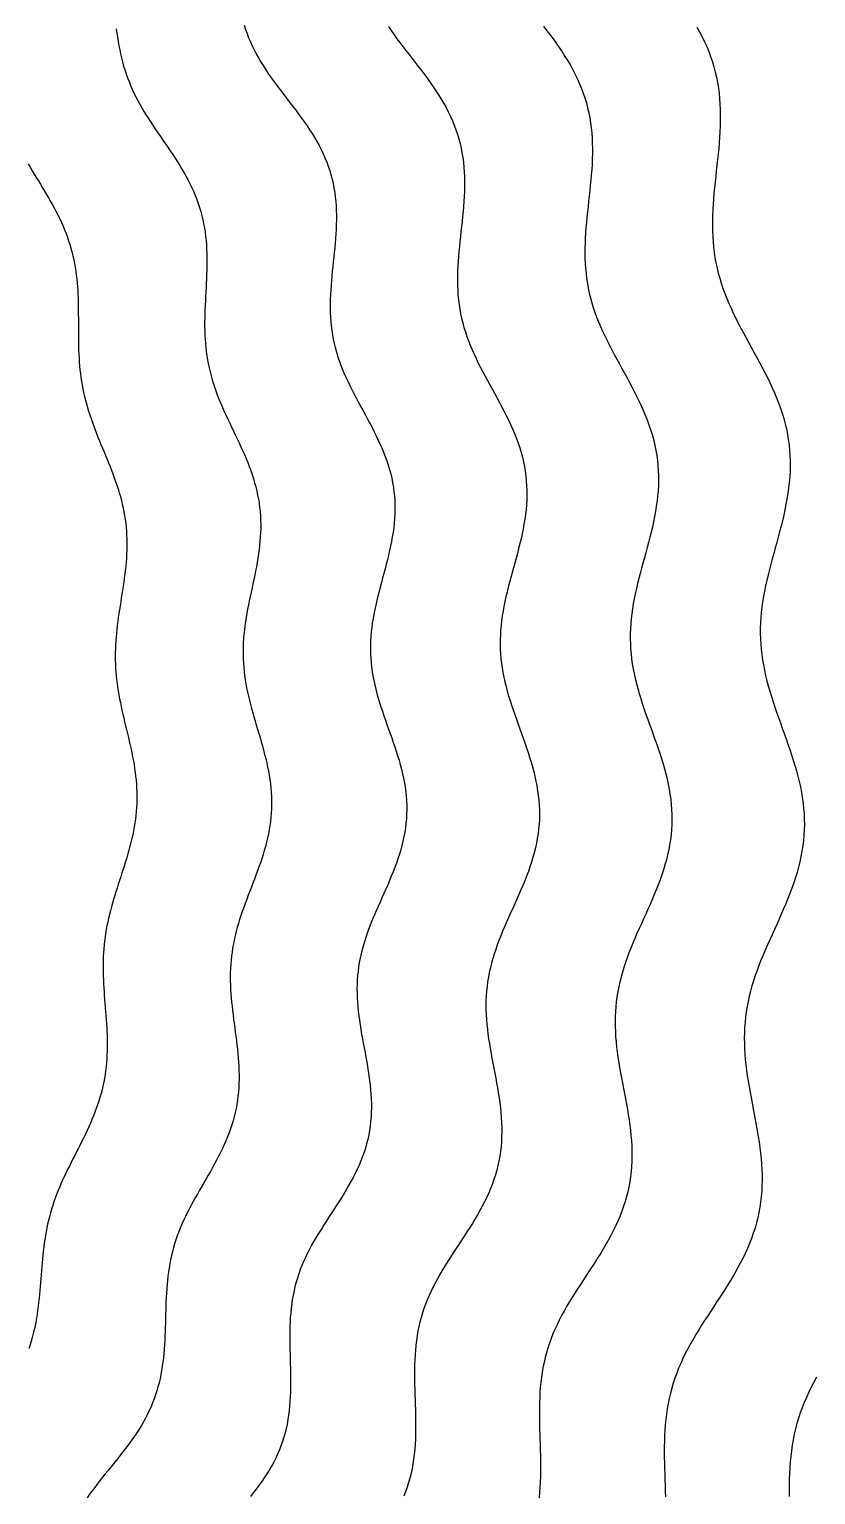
# Model space of a CAD drawing. Header units: millimetres. Extents: x -14.2 to 14.2, y -14.2 to 14.2.
# Drawn here: x 4.091 to 6.007, y -1.855 to 1.716 of the extents above; entities that cross this region are included whole.
import ezdxf

# ---------------------------------------------------------------- set-up
doc = ezdxf.new("R2010")
doc.units = ezdxf.units.MM
doc.layers.add('DOKU', color=8, linetype='Continuous')
doc.layers.add('KESIM', color=1, linetype='Continuous')

msp = doc.modelspace()

# ---------------------------------------------------------------- linework, layer by layer
at = {"layer": 'DOKU'}
for points in [[(4.3029, 1.7167), (4.3043, 1.7064), (4.3058, 1.6961), (4.3074, 1.6859), (4.3092, 1.6758), (4.3111, 1.6657), (4.3132, 1.6557), (4.3155, 1.6458), (4.318, 1.636), (4.3208, 1.6262), (4.3237, 1.6166), (4.3268, 1.607), (4.3302, 1.5975), (4.3338, 1.5881), (4.3376, 1.5788), (4.3417, 1.5695), (4.3459, 1.5603), (4.3504, 1.5513), (4.3551, 1.5422), (4.36, 1.5333), (4.365, 1.5243), (4.3703, 1.5155), (4.3757, 1.5067), (4.3812, 1.4979), (4.3869, 1.4891), (4.3926, 1.4804), (4.3985, 1.4717), (4.4044, 1.463), (4.4104, 1.4543), (4.4164, 1.4456), (4.4224, 1.4369), (4.4284, 1.4282), (4.4344, 1.4194), (4.4402, 1.4107), (4.446, 1.4018), (4.4517, 1.393), (4.4573, 1.384), (4.4628, 1.3751), (4.468, 1.366), (4.4731, 1.3569), (4.478, 1.3477), (4.4827, 1.3385), (4.4872, 1.3292), (4.4914, 1.3198), (4.4954, 1.3103), (4.4991, 1.3007), (4.5026, 1.2911), (4.5057, 1.2814), (4.5086, 1.2716), (4.5113, 1.2617), (4.5136, 1.2517), (4.5157, 1.2417), (4.5176, 1.2316), (4.5191, 1.2215), (4.5204, 1.2112), (4.5215, 1.201), (4.5223, 1.1906), (4.523, 1.1803), (4.5234, 1.1698), (4.5236, 1.1594), (4.5237, 1.1489), (4.5236, 1.1383), (4.5233, 1.1278), (4.523, 1.1172), (4.5226, 1.1067), (4.5221, 1.0961), (4.5215, 1.0855), (4.521, 1.075), (4.5204, 1.0644), (4.5198, 1.0539), (4.5193, 1.0434), (4.5189, 1.0329), (4.5185, 1.0224), (4.5182, 1.012), (4.5181, 1.0016), (4.5181, 0.9913), (4.5183, 0.981), (4.5186, 0.9708), (4.5191, 0.9606), (4.5199, 0.9504), (4.5208, 0.9403), (4.522, 0.9303), (4.5233, 0.9203), (4.5249, 0.9103), (4.5268, 0.9004), (4.5289, 0.8906), (4.5312, 0.8808), (4.5337, 0.871), (4.5365, 0.8613), (4.5395, 0.8516), (4.5427, 0.8419), (4.5462, 0.8323), (4.5498, 0.8227), (4.5536, 0.8132), (4.5575, 0.8036), (4.5616, 0.7941), (4.5658, 0.7846), (4.5702, 0.775), (4.5746, 0.7655), (4.5791, 0.756), (4.5836, 0.7465), (4.5882, 0.737), (4.5928, 0.7274), (4.5973, 0.7179), (4.6018, 0.7083), (4.6062, 0.6987), (4.6106, 0.6891), (4.6148, 0.6794), (4.619, 0.6697), (4.6229, 0.66), (4.6267, 0.6502), (4.6303, 0.6405), (4.6337, 0.6306), (4.6369, 0.6208), (4.6399, 0.6108), (4.6426, 0.6009), (4.645, 0.5909), (4.6472, 0.5809), (4.6491, 0.5708), (4.6507, 0.5607), (4.6521, 0.5506), (4.6531, 0.5404), (4.6539, 0.5302), (4.6544, 0.52), (4.6546, 0.5098), (4.6546, 0.4995), (4.6543, 0.4892), (4.6537, 0.4789), (4.6529, 0.4685), (4.6519, 0.4582), (4.6507, 0.4478), (4.6493, 0.4374), (4.6477, 0.4271), (4.6459, 0.4167), (4.6441, 0.4063), (4.6421, 0.3959), (4.64, 0.3856), (4.6379, 0.3752), (4.6357, 0.3648), (4.6335, 0.3545), (4.6312, 0.3442), (4.629, 0.3338), (4.6269, 0.3235), (4.6248, 0.3133), (4.6228, 0.303), (4.6209, 0.2927), (4.6192, 0.2825), (4.6176, 0.2723), (4.6161, 0.2621), (4.6148, 0.252), (4.6138, 0.2418), (4.6129, 0.2317), (4.6122, 0.2215), (4.6118, 0.2114), (4.6116, 0.2013), (4.6116, 0.1913), (4.6119, 0.1812), (4.6124, 0.1711), (4.6132, 0.1611), (4.6142, 0.1511), (4.6154, 0.141), (4.6169, 0.131), (4.6185, 0.1209), (4.6204, 0.1109), (4.6225, 0.1009), (4.6247, 0.0908), (4.6271, 0.0808), (4.6297, 0.0707), (4.6323, 0.0606), (4.6351, 0.0506), (4.638, 0.0405), (4.641, 0.0304), (4.644, 0.0203), (4.647, 0.0101), (4.65, 0), (4.653, -0.0102), (4.656, -0.0203), (4.6588, -0.0305), (4.6616, -0.0407), (4.6643, -0.0509), (4.6669, -0.0611), (4.6693, -0.0713), (4.6715, -0.0815), (4.6735, -0.0918), (4.6753, -0.102), (4.6769, -0.1123), (4.6783, -0.1225), (4.6794, -0.1328), (4.6803, -0.143), (4.6808, -0.1532), (4.6811, -0.1635), (4.6812, -0.1737), (4.6809, -0.1839), (4.6804, -0.1941), (4.6795, -0.2043), (4.6784, -0.2145), (4.6771, -0.2247), (4.6754, -0.2348), (4.6735, -0.2449), (4.6713, -0.255), (4.6689, -0.2651), (4.6663, -0.2752), (4.6635, -0.2852), (4.6605, -0.2953), (4.6573, -0.3053), (4.6539, -0.3152), (4.6505, -0.3252), (4.6469, -0.3351), (4.6432, -0.345), (4.6395, -0.355), (4.6357, -0.3648), (4.6319, -0.3747), (4.6281, -0.3846), (4.6243, -0.3944), (4.6205, -0.4042), (4.6169, -0.4141), (4.6133, -0.4239), (4.6098, -0.4337), (4.6065, -0.4436), (4.6033, -0.4534), (4.6003, -0.4632), (4.5974, -0.4731), (4.5948, -0.4829), (4.5923, -0.4928), (4.5901, -0.5027), (4.5881, -0.5126), (4.5863, -0.5225), (4.5848, -0.5325), (4.5835, -0.5425), (4.5824, -0.5525), (4.5816, -0.5625), (4.581, -0.5726), (4.5806, -0.5827), (4.5805, -0.5929), (4.5806, -0.603), (4.5809, -0.6133), (4.5813, -0.6235), (4.582, -0.6338), (4.5828, -0.6441), (4.5837, -0.6544), (4.5848, -0.6648), (4.586, -0.6752), (4.5872, -0.6856), (4.5886, -0.696), (4.59, -0.7065), (4.5914, -0.7169), (4.5928, -0.7274), (4.5941, -0.7379), (4.5955, -0.7484), (4.5967, -0.7589), (4.5979, -0.7694), (4.5989, -0.7799), (4.5998, -0.7904), (4.6006, -0.8009), (4.6012, -0.8113), (4.6016, -0.8217), (4.6018, -0.8321), (4.6018, -0.8425), (4.6015, -0.8528), (4.601, -0.8631), (4.6003, -0.8734), (4.5992, -0.8836), (4.5979, -0.8937), (4.5964, -0.9039), (4.5945, -0.9139), (4.5924, -0.9239), (4.59, -0.9338), (4.5873, -0.9437), (4.5843, -0.9535), (4.5811, -0.9633), (4.5776, -0.973), (4.5739, -0.9827), (4.57, -0.9922), (4.5658, -1.0018), (4.5614, -1.0112), (4.5569, -1.0207), (4.5522, -1.0301), (4.5473, -1.0394), (4.5423, -1.0487), (4.5372, -1.0579), (4.532, -1.0672), (4.5268, -1.0764), (4.5215, -1.0855), (4.5162, -1.0947), (4.5109, -1.1038), (4.5056, -1.1129), (4.5004, -1.1221), (4.4953, -1.1312), (4.4902, -1.1404), (4.4852, -1.1495), (4.4804, -1.1587), (4.4757, -1.1679), (4.4712, -1.1772), (4.4668, -1.1864), (4.4627, -1.1958), (4.4587, -1.2051), (4.455, -1.2146), (4.4514, -1.224), (4.4481, -1.2336), (4.445, -1.2432), (4.4422, -1.2528), (4.4396, -1.2626), (4.4372, -1.2723), (4.435, -1.2822), (4.4331, -1.2921), (4.4314, -1.3021), (4.4298, -1.3122), (4.4285, -1.3223), (4.4274, -1.3325), (4.4264, -1.3427), (4.4256, -1.353), (4.4249, -1.3634), (4.4244, -1.3738), (4.4239, -1.3842), (4.4235, -1.3947), (4.4232, -1.4052), (4.4229, -1.4158), (4.4227, -1.4264), (4.4224, -1.4369), (4.4221, -1.4475), (4.4218, -1.4581), (4.4214, -1.4687), (4.4209, -1.4792), (4.4203, -1.4897), (4.4196, -1.5002), (4.4187, -1.5107), (4.4176, -1.5211), (4.4164, -1.5315), (4.415, -1.5418), (4.4133, -1.552), (4.4115, -1.5622), (4.4094, -1.5723), (4.407, -1.5823), (4.4044, -1.5922), (4.4015, -1.602), (4.3984, -1.6118), (4.395, -1.6214), (4.3913, -1.6309), (4.3874, -1.6404), (4.3832, -1.6497), (4.3787, -1.6589), (4.374, -1.6681), (4.3691, -1.6771), (4.3639, -1.6861), (4.3585, -1.6949), (4.3529, -1.7037), (4.3471, -1.7124), (4.3411, -1.721), (4.335, -1.7295), (4.3287, -1.7379), (4.3224, -1.7463), (4.3159, -1.7547), (4.3093, -1.763), (4.3027, -1.7712), (4.296, -1.7795), (4.2894, -1.7877), (4.2827, -1.7959), (4.2761, -1.8041), (4.2695, -1.8123), (4.263, -1.8205), (4.2565, -1.8287), (4.2502, -1.837), (4.244, -1.8453), (4.2379, -1.8537), (4.232, -1.8621)], [(4.6146, 1.7253), (4.6179, 1.7151), (4.6215, 1.705), (4.6253, 1.6949), (4.6295, 1.685), (4.6339, 1.6752), (4.6387, 1.6655), (4.6437, 1.6558), (4.649, 1.6463), (4.6545, 1.6368), (4.6603, 1.6274), (4.6663, 1.6181), (4.6724, 1.6089), (4.6788, 1.5996), (4.6854, 1.5905), (4.6921, 1.5813), (4.6989, 1.5722), (4.7058, 1.5631), (4.7127, 1.554), (4.7197, 1.5449), (4.7268, 1.5358), (4.7337, 1.5267), (4.7407, 1.5175), (4.7476, 1.5083), (4.7543, 1.499), (4.761, 1.4897), (4.7675, 1.4803), (4.7738, 1.4709), (4.7799, 1.4614), (4.7858, 1.4518), (4.7914, 1.4421), (4.7968, 1.4323), (4.8019, 1.4224), (4.8067, 1.4124), (4.8112, 1.4023), (4.8154, 1.3922), (4.8192, 1.3819), (4.8227, 1.3715), (4.8258, 1.361), (4.8286, 1.3504), (4.8311, 1.3398), (4.8332, 1.329), (4.8349, 1.3182), (4.8364, 1.3072), (4.8375, 1.2962), (4.8383, 1.2851), (4.8389, 1.274), (4.8391, 1.2627), (4.8391, 1.2515), (4.8389, 1.2402), (4.8384, 1.2288), (4.8378, 1.2174), (4.837, 1.206), (4.8361, 1.1946), (4.835, 1.1831), (4.8339, 1.1717), (4.8327, 1.1602), (4.8315, 1.1488), (4.8302, 1.1374), (4.8291, 1.126), (4.8279, 1.1146), (4.8269, 1.1033), (4.826, 1.092), (4.8252, 1.0808), (4.8245, 1.0696), (4.8241, 1.0584), (4.8239, 1.0474), (4.8238, 1.0363), (4.8241, 1.0254), (4.8246, 1.0145), (4.8253, 1.0037), (4.8264, 0.9929), (4.8277, 0.9822), (4.8293, 0.9716), (4.8313, 0.961), (4.8335, 0.9505), (4.8361, 0.94), (4.839, 0.9296), (4.8421, 0.9193), (4.8455, 0.909), (4.8493, 0.8988), (4.8532, 0.8885), (4.8575, 0.8784), (4.8619, 0.8682), (4.8666, 0.8581), (4.8715, 0.848), (4.8765, 0.8379), (4.8817, 0.8279), (4.887, 0.8178), (4.8924, 0.8077), (4.8978, 0.7977), (4.9033, 0.7876), (4.9088, 0.7775), (4.9143, 0.7674), (4.9197, 0.7572), (4.9251, 0.747), (4.9303, 0.7368), (4.9354, 0.7266), (4.9404, 0.7163), (4.9451, 0.706), (4.9497, 0.6956), (4.954, 0.6852), (4.958, 0.6748), (4.9618, 0.6643), (4.9653, 0.6537), (4.9685, 0.6431), (4.9713, 0.6324), (4.9739, 0.6217), (4.976, 0.611), (4.9778, 0.6002), (4.9793, 0.5893), (4.9804, 0.5785), (4.9812, 0.5675), (4.9816, 0.5566), (4.9816, 0.5456), (4.9813, 0.5345), (4.9807, 0.5235), (4.9798, 0.5124), (4.9786, 0.5013), (4.9771, 0.4902), (4.9753, 0.4791), (4.9733, 0.4679), (4.9711, 0.4568), (4.9687, 0.4456), (4.9661, 0.4345), (4.9634, 0.4233), (4.9606, 0.4122), (4.9576, 0.4011), (4.9547, 0.3899), (4.9517, 0.3788), (4.9487, 0.3678), (4.9458, 0.3567), (4.9429, 0.3456), (4.9401, 0.3346), (4.9374, 0.3236), (4.9348, 0.3126), (4.9325, 0.3017), (4.9303, 0.2908), (4.9283, 0.2798), (4.9266, 0.269), (4.9251, 0.2581), (4.9239, 0.2473), (4.9229, 0.2365), (4.9223, 0.2257), (4.9219, 0.2149), (4.9219, 0.2041), (4.9221, 0.1934), (4.9227, 0.1827), (4.9236, 0.1719), (4.9248, 0.1612), (4.9263, 0.1505), (4.9281, 0.1398), (4.9302, 0.1291), (4.9325, 0.1184), (4.9351, 0.1077), (4.9379, 0.097), (4.9409, 0.0862), (4.9442, 0.0755), (4.9475, 0.0648), (4.9511, 0.054), (4.9547, 0.0432), (4.9585, 0.0325), (4.9623, 0.0217), (4.9661, 0.0108), (4.97, 0), (4.9738, -0.0109), (4.9776, -0.0217), (4.9813, -0.0326), (4.9849, -0.0435), (4.9883, -0.0544), (4.9916, -0.0653), (4.9947, -0.0763), (4.9976, -0.0872), (5.0002, -0.0982), (5.0026, -0.1092), (5.0046, -0.1201), (5.0064, -0.1311), (5.0079, -0.1421), (5.0091, -0.153), (5.0099, -0.164), (5.0103, -0.175), (5.0104, -0.1859), (5.0102, -0.1969), (5.0096, -0.2078), (5.0086, -0.2187), (5.0073, -0.2296), (5.0056, -0.2404), (5.0036, -0.2513), (5.0013, -0.2621), (4.9986, -0.2729), (4.9957, -0.2837), (4.9925, -0.2944), (4.989, -0.3051), (4.9853, -0.3158), (4.9813, -0.3265), (4.9772, -0.3371), (4.9729, -0.3477), (4.9685, -0.3583), (4.964, -0.3689), (4.9593, -0.3794), (4.9547, -0.3899), (4.95, -0.4004), (4.9453, -0.4109), (4.9407, -0.4214), (4.9361, -0.4319), (4.9316, -0.4423), (4.9272, -0.4527), (4.923, -0.4632), (4.9189, -0.4736), (4.9151, -0.4841), (4.9114, -0.4946), (4.908, -0.505), (4.9048, -0.5155), (4.9019, -0.526), (4.8993, -0.5366), (4.897, -0.5471), (4.8949, -0.5577), (4.8932, -0.5683), (4.8918, -0.579), (4.8907, -0.5897), (4.8899, -0.6004), (4.8894, -0.6112), (4.8892, -0.622), (4.8893, -0.6328), (4.8897, -0.6437), (4.8903, -0.6547), (4.8912, -0.6657), (4.8923, -0.6767), (4.8936, -0.6877), (4.8951, -0.6989), (4.8968, -0.71), (4.8986, -0.7212), (4.9005, -0.7324), (4.9025, -0.7436), (4.9046, -0.7549), (4.9067, -0.7662), (4.9088, -0.7775), (4.9109, -0.7888), (4.9129, -0.8001), (4.9149, -0.8114), (4.9167, -0.8228), (4.9184, -0.8341), (4.9199, -0.8454), (4.9213, -0.8567), (4.9224, -0.8679), (4.9233, -0.8792), (4.9239, -0.8904), (4.9242, -0.9015), (4.9243, -0.9127), (4.924, -0.9237), (4.9235, -0.9347), (4.9225, -0.9457), (4.9213, -0.9566), (4.9197, -0.9674), (4.9177, -0.9782), (4.9154, -0.9889), (4.9127, -0.9995), (4.9097, -1.0101), (4.9064, -1.0205), (4.9027, -1.0309), (4.8987, -1.0413), (4.8944, -1.0515), (4.8898, -1.0617), (4.885, -1.0718), (4.8798, -1.0818), (4.8745, -1.0918), (4.8689, -1.1017), (4.8632, -1.1116), (4.8573, -1.1214), (4.8513, -1.1312), (4.8451, -1.1409), (4.8389, -1.1506), (4.8327, -1.1602), (4.8264, -1.1699), (4.8201, -1.1795), (4.8139, -1.1891), (4.8077, -1.1987), (4.8017, -1.2083), (4.7957, -1.218), (4.7899, -1.2276), (4.7843, -1.2373), (4.7788, -1.247), (4.7736, -1.2568), (4.7686, -1.2666), (4.7638, -1.2765), (4.7593, -1.2864), (4.755, -1.2964), (4.7511, -1.3064), (4.7474, -1.3166), (4.7441, -1.3268), (4.741, -1.3371), (4.7382, -1.3475), (4.7358, -1.358), (4.7336, -1.3685), (4.7317, -1.3792), (4.7301, -1.3899), (4.7287, -1.4007), (4.7277, -1.4116), (4.7268, -1.4226), (4.7262, -1.4337), (4.7258, -1.4448), (4.7255, -1.456), (4.7254, -1.4673), (4.7255, -1.4786), (4.7256, -1.49), (4.7258, -1.5014), (4.7261, -1.5128), (4.7264, -1.5243), (4.7268, -1.5358), (4.727, -1.5473), (4.7273, -1.5588), (4.7274, -1.5703), (4.7275, -1.5818), (4.7274, -1.5932), (4.7271, -1.6046), (4.7267, -1.616), (4.726, -1.6273), (4.7251, -1.6385), (4.724, -1.6497), (4.7226, -1.6608), (4.7209, -1.6718), (4.7189, -1.6826), (4.7166, -1.6934), (4.714, -1.7041), (4.711, -1.7147), (4.7078, -1.7251), (4.7041, -1.7355), (4.7002, -1.7457), (4.6959, -1.7557), (4.6913, -1.7657), (4.6863, -1.7755), (4.6811, -1.7852), (4.6755, -1.7948), (4.6697, -1.8042), (4.6635, -1.8135), (4.6571, -1.8228), (4.6505, -1.8319), (4.6437, -1.8409), (4.6366, -1.8498), (4.6294, -1.8587)], [(4.9662, 1.7221), (4.9729, 1.7123), (4.9797, 1.7025), (4.9867, 1.6928), (4.9939, 1.6831), (5.0012, 1.6734), (5.0086, 1.6637), (5.0161, 1.654), (5.0236, 1.6444), (5.0311, 1.6347), (5.0386, 1.625), (5.046, 1.6153), (5.0534, 1.6055), (5.0607, 1.5956), (5.0678, 1.5857), (5.0748, 1.5758), (5.0816, 1.5657), (5.0881, 1.5556), (5.0944, 1.5454), (5.1005, 1.5351), (5.1062, 1.5247), (5.1117, 1.5142), (5.1168, 1.5035), (5.1216, 1.4928), (5.1261, 1.482), (5.1301, 1.471), (5.1339, 1.46), (5.1372, 1.4488), (5.1402, 1.4376), (5.1428, 1.4262), (5.145, 1.4148), (5.1469, 1.4032), (5.1484, 1.3916), (5.1496, 1.3798), (5.1504, 1.368), (5.1509, 1.3561), (5.1512, 1.3442), (5.1511, 1.3322), (5.1508, 1.3201), (5.1503, 1.308), (5.1496, 1.2959), (5.1487, 1.2837), (5.1476, 1.2715), (5.1464, 1.2593), (5.1452, 1.2471), (5.1438, 1.2349), (5.1425, 1.2227), (5.1411, 1.2106), (5.1398, 1.1984), (5.1386, 1.1863), (5.1374, 1.1743), (5.1363, 1.1622), (5.1354, 1.1503), (5.1347, 1.1383), (5.1342, 1.1265), (5.1339, 1.1147), (5.1339, 1.1029), (5.1341, 1.0913), (5.1346, 1.0797), (5.1353, 1.0682), (5.1364, 1.0567), (5.1379, 1.0453), (5.1396, 1.034), (5.1417, 1.0227), (5.1441, 1.0116), (5.1468, 1.0004), (5.1498, 0.9894), (5.1532, 0.9784), (5.1569, 0.9674), (5.1609, 0.9565), (5.1651, 0.9457), (5.1697, 0.9348), (5.1745, 0.924), (5.1795, 0.9133), (5.1847, 0.9025), (5.1901, 0.8918), (5.1957, 0.8811), (5.2014, 0.8704), (5.2072, 0.8597), (5.2131, 0.849), (5.219, 0.8383), (5.2249, 0.8275), (5.2308, 0.8168), (5.2366, 0.806), (5.2424, 0.7952), (5.248, 0.7843), (5.2535, 0.7734), (5.2588, 0.7625), (5.2639, 0.7515), (5.2688, 0.7405), (5.2735, 0.7294), (5.2778, 0.7183), (5.2819, 0.7071), (5.2856, 0.6959), (5.289, 0.6846), (5.2921, 0.6732), (5.2948, 0.6618), (5.2971, 0.6504), (5.2991, 0.6389), (5.3006, 0.6274), (5.3018, 0.6158), (5.3026, 0.6042), (5.303, 0.5925), (5.303, 0.5808), (5.3027, 0.569), (5.302, 0.5573), (5.301, 0.5455), (5.2997, 0.5336), (5.298, 0.5218), (5.2961, 0.51), (5.2939, 0.4981), (5.2915, 0.4862), (5.2889, 0.4743), (5.2861, 0.4625), (5.2831, 0.4506), (5.2801, 0.4387), (5.2769, 0.4269), (5.2737, 0.415), (5.2704, 0.4032), (5.2672, 0.3914), (5.264, 0.3796), (5.2609, 0.3679), (5.2578, 0.3561), (5.2549, 0.3444), (5.2522, 0.3327), (5.2496, 0.3211), (5.2472, 0.3094), (5.2451, 0.2978), (5.2432, 0.2863), (5.2416, 0.2747), (5.2402, 0.2632), (5.2392, 0.2517), (5.2385, 0.2402), (5.2381, 0.2287), (5.2381, 0.2173), (5.2383, 0.2058), (5.239, 0.1944), (5.2399, 0.183), (5.2412, 0.1716), (5.2428, 0.1602), (5.2447, 0.1488), (5.247, 0.1374), (5.2495, 0.126), (5.2523, 0.1146), (5.2553, 0.1032), (5.2586, 0.0918), (5.2621, 0.0804), (5.2657, 0.0689), (5.2696, 0.0575), (5.2735, 0.046), (5.2776, 0.0345), (5.2817, 0.023), (5.2858, 0.0115), (5.29, 0), (5.2941, -0.0116), (5.2982, -0.0231), (5.3022, -0.0347), (5.3061, -0.0463), (5.3098, -0.0579), (5.3133, -0.0696), (5.3167, -0.0812), (5.3198, -0.0929), (5.3226, -0.1045), (5.3252, -0.1162), (5.3275, -0.1279), (5.3294, -0.1396), (5.331, -0.1512), (5.3323, -0.1629), (5.3331, -0.1746), (5.3336, -0.1863), (5.3338, -0.1979), (5.3335, -0.2096), (5.3328, -0.2212), (5.3318, -0.2328), (5.3304, -0.2444), (5.3286, -0.256), (5.3264, -0.2675), (5.3239, -0.279), (5.3211, -0.2905), (5.3179, -0.302), (5.3144, -0.3134), (5.3107, -0.3248), (5.3067, -0.3362), (5.3024, -0.3475), (5.298, -0.3589), (5.2934, -0.3701), (5.2886, -0.3814), (5.2837, -0.3926), (5.2787, -0.4039), (5.2737, -0.415), (5.2686, -0.4262), (5.2636, -0.4374), (5.2586, -0.4485), (5.2536, -0.4596), (5.2488, -0.4708), (5.2441, -0.4819), (5.2396, -0.493), (5.2352, -0.5041), (5.231, -0.5152), (5.2271, -0.5263), (5.2234, -0.5375), (5.22, -0.5486), (5.2169, -0.5598), (5.2141, -0.571), (5.2116, -0.5823), (5.2094, -0.5935), (5.2076, -0.6048), (5.2061, -0.6162), (5.2049, -0.6276), (5.204, -0.639), (5.2035, -0.6504), (5.2033, -0.6619), (5.2034, -0.6735), (5.2039, -0.6851), (5.2046, -0.6967), (5.2055, -0.7084), (5.2068, -0.7202), (5.2082, -0.732), (5.2099, -0.7438), (5.2117, -0.7557), (5.2137, -0.7676), (5.2158, -0.7795), (5.218, -0.7915), (5.2203, -0.8035), (5.2226, -0.8155), (5.2249, -0.8275), (5.2272, -0.8396), (5.2294, -0.8517), (5.2315, -0.8637), (5.2335, -0.8758), (5.2354, -0.8878), (5.2371, -0.8999), (5.2385, -0.9119), (5.2398, -0.9239), (5.2408, -0.9359), (5.2415, -0.9478), (5.2419, -0.9597), (5.242, -0.9715), (5.2417, -0.9833), (5.2411, -0.9951), (5.2402, -1.0067), (5.2388, -1.0183), (5.2371, -1.0299), (5.235, -1.0413), (5.2326, -1.0527), (5.2297, -1.064), (5.2265, -1.0752), (5.223, -1.0864), (5.219, -1.0974), (5.2147, -1.1084), (5.2101, -1.1193), (5.2052, -1.1302), (5.2, -1.1409), (5.1945, -1.1516), (5.1887, -1.1622), (5.1828, -1.1727), (5.1766, -1.1832), (5.1703, -1.1937), (5.1638, -1.204), (5.1572, -1.2144), (5.1506, -1.2247), (5.1438, -1.2349), (5.1371, -1.2452), (5.1304, -1.2554), (5.1237, -1.2656), (5.1171, -1.2758), (5.1105, -1.2861), (5.1042, -1.2963), (5.0979, -1.3066), (5.0919, -1.3168), (5.086, -1.3272), (5.0804, -1.3376), (5.075, -1.348), (5.0699, -1.3585), (5.0651, -1.369), (5.0606, -1.3797), (5.0563, -1.3904), (5.0524, -1.4012), (5.0488, -1.412), (5.0456, -1.423), (5.0426, -1.4341), (5.04, -1.4452), (5.0377, -1.4564), (5.0357, -1.4678), (5.034, -1.4792), (5.0326, -1.4907), (5.0315, -1.5023), (5.0306, -1.514), (5.03, -1.5258), (5.0296, -1.5377), (5.0294, -1.5496), (5.0293, -1.5616), (5.0294, -1.5737), (5.0296, -1.5858), (5.0299, -1.598), (5.0303, -1.6102), (5.0307, -1.6224), (5.0311, -1.6347), (5.0315, -1.647), (5.0318, -1.6592), (5.032, -1.6715), (5.0321, -1.6837), (5.032, -1.6959), (5.0318, -1.7081), (5.0314, -1.7202), (5.0307, -1.7322), (5.0298, -1.7442), (5.0287, -1.7561), (5.0272, -1.7679), (5.0254, -1.7796), (5.0234, -1.7912), (5.0209, -1.8027), (5.0182, -1.8141), (5.015, -1.8253), (5.0115, -1.8364), (5.0077, -1.8474), (5.0035, -1.8583)], [(5.3434, 1.7233), (5.3513, 1.713), (5.3591, 1.7026), (5.3668, 1.6922), (5.3744, 1.6817), (5.3818, 1.6711), (5.389, 1.6604), (5.3959, 1.6497), (5.4026, 1.6389), (5.409, 1.6279), (5.4151, 1.6169), (5.4209, 1.6057), (5.4263, 1.5945), (5.4314, 1.5831), (5.4361, 1.5716), (5.4405, 1.56), (5.4444, 1.5483), (5.448, 1.5365), (5.4511, 1.5245), (5.4539, 1.5125), (5.4562, 1.5003), (5.4582, 1.4881), (5.4598, 1.4757), (5.4611, 1.4633), (5.462, 1.4508), (5.4625, 1.4382), (5.4628, 1.4255), (5.4627, 1.4128), (5.4624, 1.4), (5.4619, 1.3871), (5.4611, 1.3743), (5.4601, 1.3614), (5.459, 1.3484), (5.4577, 1.3355), (5.4564, 1.3226), (5.455, 1.3096), (5.4536, 1.2967), (5.4521, 1.2838), (5.4507, 1.2709), (5.4494, 1.2581), (5.4482, 1.2453), (5.447, 1.2325), (5.4461, 1.2198), (5.4453, 1.2072), (5.4448, 1.1946), (5.4445, 1.1821), (5.4444, 1.1697), (5.4446, 1.1573), (5.4452, 1.145), (5.446, 1.1328), (5.4472, 1.1206), (5.4487, 1.1085), (5.4505, 1.0965), (5.4527, 1.0846), (5.4552, 1.0727), (5.4581, 1.061), (5.4614, 1.0492), (5.4649, 1.0376), (5.4688, 1.0259), (5.4731, 1.0144), (5.4776, 1.0029), (5.4824, 0.9914), (5.4875, 0.9799), (5.4928, 0.9685), (5.4984, 0.9571), (5.5041, 0.9458), (5.51, 0.9344), (5.516, 0.9231), (5.5222, 0.9117), (5.5284, 0.9004), (5.5347, 0.889), (5.5409, 0.8776), (5.5472, 0.8662), (5.5534, 0.8547), (5.5595, 0.8433), (5.5655, 0.8318), (5.5713, 0.8202), (5.5769, 0.8086), (5.5824, 0.797), (5.5875, 0.7853), (5.5925, 0.7735), (5.5971, 0.7617), (5.6014, 0.7499), (5.6054, 0.738), (5.609, 0.726), (5.6122, 0.714), (5.6151, 0.7019), (5.6175, 0.6897), (5.6196, 0.6776), (5.6213, 0.6653), (5.6225, 0.653), (5.6233, 0.6407), (5.6238, 0.6283), (5.6238, 0.6159), (5.6235, 0.6035), (5.6228, 0.591), (5.6217, 0.5785), (5.6203, 0.5659), (5.6185, 0.5534), (5.6165, 0.5408), (5.6142, 0.5282), (5.6116, 0.5156), (5.6088, 0.503), (5.6059, 0.4904), (5.6027, 0.4779), (5.5995, 0.4653), (5.5961, 0.4527), (5.5927, 0.4402), (5.5893, 0.4276), (5.5858, 0.4151), (5.5824, 0.4026), (5.5791, 0.3901), (5.5759, 0.3777), (5.5728, 0.3653), (5.5699, 0.3529), (5.5671, 0.3405), (5.5646, 0.3282), (5.5624, 0.3159), (5.5604, 0.3036), (5.5586, 0.2913), (5.5572, 0.2791), (5.5561, 0.2669), (5.5554, 0.2547), (5.555, 0.2425), (5.5549, 0.2304), (5.5552, 0.2183), (5.5559, 0.2062), (5.5569, 0.1941), (5.5583, 0.182), (5.56, 0.1699), (5.562, 0.1578), (5.5644, 0.1457), (5.567, 0.1336), (5.57, 0.1215), (5.5732, 0.1094), (5.5767, 0.0973), (5.5804, 0.0852), (5.5843, 0.0731), (5.5883, 0.061), (5.5925, 0.0488), (5.5968, 0.0366), (5.6012, 0.0244), (5.6056, 0.0122), (5.61, 0), (5.6144, -0.0122), (5.6187, -0.0245), (5.6229, -0.0368), (5.6271, -0.0491), (5.631, -0.0614), (5.6348, -0.0738), (5.6383, -0.0861), (5.6416, -0.0985), (5.6446, -0.1108), (5.6473, -0.1232), (5.6497, -0.1356), (5.6518, -0.148), (5.6535, -0.1604), (5.6548, -0.1728), (5.6557, -0.1851), (5.6563, -0.1975), (5.6564, -0.2099), (5.6561, -0.2222), (5.6554, -0.2346), (5.6543, -0.2469), (5.6528, -0.2592), (5.6509, -0.2714), (5.6486, -0.2837), (5.646, -0.2959), (5.643, -0.3081), (5.6396, -0.3202), (5.6359, -0.3324), (5.6319, -0.3445), (5.6277, -0.3565), (5.6232, -0.3686), (5.6185, -0.3806), (5.6136, -0.3925), (5.6085, -0.4045), (5.6033, -0.4164), (5.598, -0.4283), (5.5927, -0.4402), (5.5873, -0.452), (5.582, -0.4638), (5.5767, -0.4756), (5.5714, -0.4874), (5.5663, -0.4992), (5.5613, -0.511), (5.5565, -0.5228), (5.5519, -0.5346), (5.5475, -0.5464), (5.5433, -0.5582), (5.5394, -0.57), (5.5358, -0.5818), (5.5325, -0.5937), (5.5295, -0.6056), (5.5268, -0.6175), (5.5245, -0.6294), (5.5226, -0.6414), (5.521, -0.6535), (5.5197, -0.6655), (5.5188, -0.6776), (5.5183, -0.6898), (5.5181, -0.702), (5.5182, -0.7142), (5.5187, -0.7265), (5.5194, -0.7389), (5.5204, -0.7513), (5.5217, -0.7637), (5.5233, -0.7762), (5.525, -0.7888), (5.527, -0.8014), (5.5291, -0.814), (5.5313, -0.8267), (5.5336, -0.8394), (5.536, -0.8521), (5.5385, -0.8648), (5.5409, -0.8776), (5.5433, -0.8904), (5.5457, -0.9032), (5.548, -0.916), (5.5501, -0.9288), (5.5521, -0.9416), (5.5538, -0.9543), (5.5554, -0.9671), (5.5567, -0.9798), (5.5578, -0.9925), (5.5585, -1.0051), (5.559, -1.0178), (5.5591, -1.0303), (5.5588, -1.0428), (5.5582, -1.0552), (5.5571, -1.0676), (5.5557, -1.0799), (5.5539, -1.0922), (5.5517, -1.1043), (5.5491, -1.1164), (5.5461, -1.1284), (5.5427, -1.1403), (5.5389, -1.1521), (5.5347, -1.1638), (5.5302, -1.1755), (5.5253, -1.187), (5.5201, -1.1985), (5.5145, -1.2099), (5.5087, -1.2213), (5.5026, -1.2325), (5.4963, -1.2437), (5.4898, -1.2548), (5.483, -1.2659), (5.4762, -1.2769), (5.4692, -1.2878), (5.4621, -1.2987), (5.455, -1.3096), (5.4478, -1.3205), (5.4407, -1.3313), (5.4336, -1.3422), (5.4266, -1.353), (5.4197, -1.3638), (5.4129, -1.3747), (5.4063, -1.3856), (5.3999, -1.3965), (5.3937, -1.4075), (5.3877, -1.4185), (5.382, -1.4295), (5.3766, -1.4407), (5.3715, -1.4519), (5.3667, -1.4631), (5.3622, -1.4745), (5.3581, -1.4859), (5.3542, -1.4975), (5.3508, -1.5091), (5.3477, -1.5208), (5.3449, -1.5326), (5.3424, -1.5445), (5.3403, -1.5566), (5.3385, -1.5687), (5.3371, -1.5809), (5.3359, -1.5932), (5.3349, -1.6056), (5.3343, -1.6181), (5.3338, -1.6307), (5.3336, -1.6434), (5.3336, -1.6561), (5.3337, -1.6689), (5.3339, -1.6818), (5.3342, -1.6947), (5.3346, -1.7076), (5.335, -1.7206), (5.3354, -1.7336), (5.3358, -1.7466), (5.3361, -1.7596), (5.3364, -1.7726), (5.3365, -1.7856), (5.3364, -1.7985), (5.3362, -1.8114), (5.3357, -1.8242), (5.335, -1.837), (5.3341, -1.8497), (5.3329, -1.8623)], [(5.7175, 1.7208), (5.724, 1.7091), (5.7301, 1.6973), (5.7359, 1.6854), (5.7412, 1.6734), (5.7462, 1.6613), (5.7508, 1.649), (5.755, 1.6366), (5.7587, 1.6241), (5.7621, 1.6115), (5.765, 1.5988), (5.7675, 1.5859), (5.7696, 1.573), (5.7713, 1.5599), (5.7726, 1.5468), (5.7735, 1.5335), (5.7741, 1.5202), (5.7744, 1.5068), (5.7743, 1.4933), (5.774, 1.4798), (5.7734, 1.4663), (5.7726, 1.4527), (5.7716, 1.439), (5.7704, 1.4254), (5.7691, 1.4117), (5.7676, 1.398), (5.7662, 1.3843), (5.7646, 1.3707), (5.7631, 1.357), (5.7616, 1.3434), (5.7602, 1.3299), (5.7589, 1.3163), (5.7578, 1.3028), (5.7567, 1.2894), (5.7559, 1.2761), (5.7554, 1.2628), (5.755, 1.2495), (5.755, 1.2364), (5.7552, 1.2233), (5.7558, 1.2103), (5.7566, 1.1974), (5.7579, 1.1845), (5.7594, 1.1718), (5.7614, 1.1591), (5.7637, 1.1465), (5.7664, 1.1339), (5.7695, 1.1215), (5.7729, 1.1091), (5.7767, 1.0967), (5.7808, 1.0845), (5.7853, 1.0722), (5.79, 1.0601), (5.7951, 1.0479), (5.8005, 1.0358), (5.8061, 1.0238), (5.812, 1.0117), (5.818, 0.9997), (5.8243, 0.9877), (5.8307, 0.9757), (5.8372, 0.9637), (5.8437, 0.9517), (5.8504, 0.9397), (5.857, 0.9277), (5.8636, 0.9156), (5.8701, 0.9035), (5.8766, 0.8914), (5.8829, 0.8792), (5.8891, 0.867), (5.895, 0.8547), (5.9008, 0.8424), (5.9063, 0.8301), (5.9115, 0.8177), (5.9163, 0.8052), (5.9209, 0.7926), (5.9251, 0.7801), (5.9289, 0.7674), (5.9323, 0.7547), (5.9354, 0.7419), (5.938, 0.7291), (5.9401, 0.7162), (5.9419, 0.7033), (5.9432, 0.6903), (5.9441, 0.6772), (5.9446, 0.6642), (5.9446, 0.651), (5.9442, 0.6379), (5.9435, 0.6247), (5.9423, 0.6115), (5.9408, 0.5982), (5.939, 0.5849), (5.9368, 0.5717), (5.9344, 0.5584), (5.9317, 0.545), (5.9288, 0.5317), (5.9256, 0.5184), (5.9223, 0.5051), (5.9189, 0.4918), (5.9153, 0.4785), (5.9117, 0.4653), (5.9081, 0.452), (5.9045, 0.4388), (5.9009, 0.4256), (5.8973, 0.4124), (5.8939, 0.3992), (5.8907, 0.3861), (5.8876, 0.373), (5.8847, 0.3599), (5.882, 0.3469), (5.8796, 0.3339), (5.8775, 0.3209), (5.8757, 0.3079), (5.8742, 0.295), (5.8731, 0.2821), (5.8723, 0.2692), (5.8718, 0.2564), (5.8718, 0.2435), (5.8721, 0.2307), (5.8728, 0.2179), (5.8739, 0.2051), (5.8753, 0.1923), (5.8771, 0.1796), (5.8793, 0.1668), (5.8818, 0.154), (5.8846, 0.1412), (5.8877, 0.1285), (5.8911, 0.1157), (5.8948, 0.1029), (5.8987, 0.0901), (5.9028, 0.0773), (5.9071, 0.0644), (5.9115, 0.0516), (5.9161, 0.0387), (5.9207, 0.0258), (5.9253, 0.0129), (5.93, 0), (5.9346, -0.0129), (5.9392, -0.0259), (5.9437, -0.0389), (5.948, -0.0519), (5.9522, -0.0649), (5.9562, -0.078), (5.9599, -0.091), (5.9634, -0.1041), (5.9666, -0.1172), (5.9695, -0.1303), (5.972, -0.1433), (5.9742, -0.1564), (5.976, -0.1695), (5.9774, -0.1826), (5.9783, -0.1957), (5.9789, -0.2088), (5.9791, -0.2219), (5.9788, -0.2349), (5.978, -0.2479), (5.9769, -0.261), (5.9753, -0.2739), (5.9733, -0.2869), (5.9708, -0.2999), (5.968, -0.3128), (5.9648, -0.3257), (5.9613, -0.3385), (5.9574, -0.3513), (5.9532, -0.3641), (5.9487, -0.3769), (5.9439, -0.3896), (5.9389, -0.4023), (5.9338, -0.4149), (5.9284, -0.4276), (5.9229, -0.4402), (5.9174, -0.4527), (5.9117, -0.4653), (5.9061, -0.4778), (5.9004, -0.4903), (5.8948, -0.5028), (5.8893, -0.5152), (5.8838, -0.5277), (5.8786, -0.5402), (5.8734, -0.5526), (5.8686, -0.5651), (5.8639, -0.5775), (5.8595, -0.59), (5.8554, -0.6025), (5.8515, -0.615), (5.8481, -0.6276), (5.8449, -0.6401), (5.8421, -0.6527), (5.8397, -0.6653), (5.8376, -0.678), (5.8359, -0.6907), (5.8346, -0.7035), (5.8336, -0.7163), (5.8331, -0.7291), (5.8328, -0.742), (5.833, -0.755), (5.8334, -0.768), (5.8342, -0.781), (5.8353, -0.7942), (5.8367, -0.8073), (5.8383, -0.8205), (5.8402, -0.8338), (5.8422, -0.8471), (5.8444, -0.8604), (5.8468, -0.8738), (5.8493, -0.8872), (5.8518, -0.9007), (5.8544, -0.9142), (5.857, -0.9277), (5.8595, -0.9412), (5.862, -0.9547), (5.8644, -0.9682), (5.8667, -0.9817), (5.8688, -0.9953), (5.8706, -1.0088), (5.8723, -1.0222), (5.8737, -1.0357), (5.8748, -1.0491), (5.8756, -1.0625), (5.876, -1.0758), (5.8761, -1.0891), (5.8759, -1.1023), (5.8752, -1.1154), (5.8741, -1.1285), (5.8726, -1.1415), (5.8707, -1.1545), (5.8684, -1.1673), (5.8656, -1.1801), (5.8625, -1.1927), (5.8589, -1.2053), (5.8548, -1.2178), (5.8504, -1.2302), (5.8456, -1.2425), (5.8405, -1.2548), (5.8349, -1.2669), (5.8291, -1.2789), (5.8229, -1.2909), (5.8165, -1.3028), (5.8098, -1.3146), (5.8029, -1.3264), (5.7958, -1.3381), (5.7885, -1.3497), (5.7812, -1.3613), (5.7737, -1.3728), (5.7662, -1.3843), (5.7586, -1.3958), (5.7511, -1.4073), (5.7436, -1.4187), (5.7361, -1.4302), (5.7288, -1.4416), (5.7217, -1.4531), (5.7147, -1.4646), (5.7079, -1.4762), (5.7013, -1.4877), (5.695, -1.4994), (5.689, -1.5111), (5.6833, -1.5228), (5.6779, -1.5347), (5.6728, -1.5466), (5.6681, -1.5586), (5.6637, -1.5707), (5.6597, -1.5829), (5.656, -1.5952), (5.6527, -1.6075), (5.6498, -1.62), (5.6472, -1.6326), (5.6449, -1.6454), (5.6431, -1.6582), (5.6415, -1.6711), (5.6402, -1.6841), (5.6392, -1.6972), (5.6385, -1.7104), (5.6381, -1.7237), (5.6378, -1.7371), (5.6378, -1.7506), (5.6379, -1.7641), (5.6381, -1.7777), (5.6385, -1.7913), (5.6389, -1.805), (5.6393, -1.8187), (5.6398, -1.8325), (5.6402, -1.8462), (5.6405, -1.86)], [(4.0879, 1.3877), (4.0929, 1.3794), (4.0978, 1.3711), (4.1029, 1.3629), (4.1079, 1.3546), (4.113, 1.3463), (4.1181, 1.338), (4.1231, 1.3297), (4.1282, 1.3214), (4.1331, 1.3131), (4.138, 1.3047), (4.1429, 1.2963), (4.1476, 1.2879), (4.1522, 1.2794), (4.1567, 1.2708), (4.1611, 1.2623), (4.1653, 1.2536), (4.1693, 1.2449), (4.1732, 1.2362), (4.1769, 1.2273), (4.1804, 1.2185), (4.1837, 1.2095), (4.1868, 1.2005), (4.1897, 1.1915), (4.1924, 1.1824), (4.1948, 1.1732), (4.1971, 1.164), (4.1992, 1.1547), (4.201, 1.1453), (4.2027, 1.1359), (4.2041, 1.1265), (4.2054, 1.117), (4.2065, 1.1075), (4.2074, 1.0979), (4.2082, 1.0883), (4.2088, 1.0787), (4.2093, 1.069), (4.2097, 1.0594), (4.21, 1.0497), (4.2102, 1.04), (4.2103, 1.0302), (4.2103, 1.0205), (4.2104, 1.0108), (4.2104, 1.0011), (4.2104, 0.9914), (4.2104, 0.9817), (4.2104, 0.972), (4.2105, 0.9624), (4.2106, 0.9528), (4.2108, 0.9432), (4.2111, 0.9336), (4.2115, 0.924), (4.212, 0.9145), (4.2127, 0.905), (4.2134, 0.8956), (4.2143, 0.8862), (4.2154, 0.8768), (4.2167, 0.8675), (4.2181, 0.8582), (4.2196, 0.8489), (4.2214, 0.8397), (4.2233, 0.8305), (4.2254, 0.8213), (4.2277, 0.8122), (4.2301, 0.8031), (4.2327, 0.794), (4.2354, 0.785), (4.2383, 0.776), (4.2414, 0.767), (4.2445, 0.758), (4.2478, 0.749), (4.2512, 0.74), (4.2547, 0.7311), (4.2582, 0.7221), (4.2619, 0.7132), (4.2655, 0.7042), (4.2693, 0.6953), (4.273, 0.6863), (4.2767, 0.6774), (4.2804, 0.6684), (4.2841, 0.6594), (4.2877, 0.6504), (4.2912, 0.6413), (4.2947, 0.6323), (4.298, 0.6232), (4.3013, 0.6141), (4.3044, 0.6049), (4.3073, 0.5958), (4.3101, 0.5866), (4.3128, 0.5774), (4.3152, 0.5681), (4.3175, 0.5588), (4.3195, 0.5495), (4.3214, 0.5402), (4.3231, 0.5308), (4.3245, 0.5214), (4.3257, 0.512), (4.3267, 0.5025), (4.3275, 0.4931), (4.3281, 0.4836), (4.3285, 0.474), (4.3286, 0.4645), (4.3286, 0.455), (4.3284, 0.4454), (4.328, 0.4358), (4.3274, 0.4262), (4.3266, 0.4166), (4.3258, 0.407), (4.3247, 0.3974), (4.3236, 0.3878), (4.3224, 0.3782), (4.321, 0.3685), (4.3196, 0.3589), (4.3182, 0.3493), (4.3167, 0.3397), (4.3151, 0.3301), (4.3136, 0.3206), (4.3121, 0.311), (4.3106, 0.3014), (4.3092, 0.2919), (4.3078, 0.2823), (4.3065, 0.2728), (4.3053, 0.2633), (4.3042, 0.2538), (4.3032, 0.2444), (4.3024, 0.2349), (4.3017, 0.2254), (4.3011, 0.216), (4.3007, 0.2066), (4.3005, 0.1972), (4.3004, 0.1878), (4.3005, 0.1784), (4.3008, 0.169), (4.3012, 0.1596), (4.3019, 0.1502), (4.3027, 0.1409), (4.3036, 0.1315), (4.3048, 0.1221), (4.3061, 0.1128), (4.3075, 0.1034), (4.3091, 0.094), (4.3108, 0.0847), (4.3127, 0.0753), (4.3146, 0.0659), (4.3167, 0.0565), (4.3188, 0.0471), (4.321, 0.0377), (4.3232, 0.0283), (4.3255, 0.0189), (4.3277, 0.0094), (4.33, 0), (4.3322, -0.0095), (4.3345, -0.0189), (4.3366, -0.0284), (4.3387, -0.0379), (4.3407, -0.0474), (4.3426, -0.0568), (4.3444, -0.0664), (4.346, -0.0759), (4.3475, -0.0854), (4.3488, -0.0949), (4.35, -0.1044), (4.351, -0.1139), (4.3517, -0.1235), (4.3523, -0.133), (4.3527, -0.1425), (4.3529, -0.152), (4.3528, -0.1615), (4.3526, -0.171), (4.3521, -0.1805), (4.3514, -0.19), (4.3505, -0.1995), (4.3493, -0.2089), (4.348, -0.2184), (4.3465, -0.2278), (4.3448, -0.2372), (4.3429, -0.2466), (4.3408, -0.256), (4.3386, -0.2654), (4.3362, -0.2747), (4.3337, -0.284), (4.331, -0.2934), (4.3283, -0.3027), (4.3255, -0.312), (4.3226, -0.3212), (4.3196, -0.3305), (4.3167, -0.3397), (4.3136, -0.349), (4.3106, -0.3582), (4.3077, -0.3674), (4.3047, -0.3766), (4.3018, -0.3858), (4.2989, -0.395), (4.2962, -0.4042), (4.2935, -0.4134), (4.2909, -0.4226), (4.2885, -0.4318), (4.2861, -0.441), (4.284, -0.4503), (4.2819, -0.4595), (4.2801, -0.4687), (4.2783, -0.478), (4.2768, -0.4873), (4.2754, -0.4966), (4.2743, -0.5059), (4.2732, -0.5152), (4.2724, -0.5246), (4.2717, -0.534), (4.2712, -0.5434), (4.2709, -0.5528), (4.2707, -0.5622), (4.2707, -0.5717), (4.2708, -0.5812), (4.271, -0.5908), (4.2714, -0.6003), (4.2718, -0.6099), (4.2724, -0.6195), (4.273, -0.6291), (4.2737, -0.6387), (4.2744, -0.6484), (4.2752, -0.658), (4.2759, -0.6677), (4.2767, -0.6774), (4.2774, -0.687), (4.2781, -0.6967), (4.2788, -0.7064), (4.2794, -0.7161), (4.2798, -0.7258), (4.2802, -0.7355), (4.2805, -0.7451), (4.2806, -0.7548), (4.2806, -0.7644), (4.2804, -0.774), (4.2801, -0.7836), (4.2796, -0.7932), (4.2788, -0.8027), (4.2779, -0.8122), (4.2768, -0.8217), (4.2755, -0.8311), (4.274, -0.8405), (4.2722, -0.8498), (4.2703, -0.8591), (4.2681, -0.8684), (4.2657, -0.8776), (4.2631, -0.8867), (4.2603, -0.8958), (4.2573, -0.9049), (4.2542, -0.914), (4.2508, -0.9229), (4.2473, -0.9319), (4.2436, -0.9408), (4.2398, -0.9497), (4.2359, -0.9585), (4.2318, -0.9673), (4.2277, -0.976), (4.2234, -0.9848), (4.2191, -0.9935), (4.2148, -1.0022), (4.2104, -1.0108), (4.206, -1.0195), (4.2015, -1.0281), (4.1971, -1.0367), (4.1928, -1.0454), (4.1885, -1.054), (4.1842, -1.0627), (4.18, -1.0713), (4.176, -1.08), (4.172, -1.0887), (4.1681, -1.0974), (4.1644, -1.1061), (4.1608, -1.1149), (4.1573, -1.1237), (4.154, -1.1325), (4.1509, -1.1414), (4.1479, -1.1503), (4.1451, -1.1593), (4.1425, -1.1683), (4.14, -1.1774), (4.1377, -1.1865), (4.1356, -1.1956), (4.1336, -1.2048), (4.1318, -1.2141), (4.1302, -1.2234), (4.1287, -1.2328), (4.1273, -1.2422), (4.126, -1.2516), (4.1249, -1.2611), (4.1238, -1.2706), (4.1229, -1.2802), (4.122, -1.2898), (4.1211, -1.2994), (4.1204, -1.309), (4.1196, -1.3187), (4.1188, -1.3284), (4.1181, -1.338), (4.1173, -1.3477), (4.1165, -1.3574), (4.1156, -1.3671), (4.1146, -1.3767), (4.1136, -1.3864), (4.1125, -1.396), (4.1112, -1.4056), (4.1098, -1.4151), (4.1083, -1.4246), (4.1066, -1.4341), (4.1048, -1.4435), (4.1028, -1.4529), (4.1006, -1.4622), (4.0982, -1.4714), (4.0956, -1.4806), (4.0929, -1.4897), (4.0899, -1.4987)], [(6.009, -1.568), (6.0024, -1.5803), (5.996, -1.5926), (5.99, -1.605), (5.9843, -1.6175), (5.9789, -1.63), (5.9739, -1.6427), (5.9693, -1.6554), (5.9651, -1.6683), (5.9612, -1.6812), (5.9577, -1.6943), (5.9546, -1.7075), (5.9519, -1.7207), (5.9496, -1.7341), (5.9476, -1.7476), (5.9459, -1.7613), (5.9446, -1.775), (5.9436, -1.7888), (5.9428, -1.8027), (5.9423, -1.8168), (5.9421, -1.8309), (5.942, -1.845), (5.9421, -1.8593)]]:
    msp.add_lwpolyline(points, dxfattribs=at)
at = {"layer": 'KESIM'}
msp.add_circle((0, 0), 14.25, dxfattribs=at)

doc.saveas('drawing.dxf')
